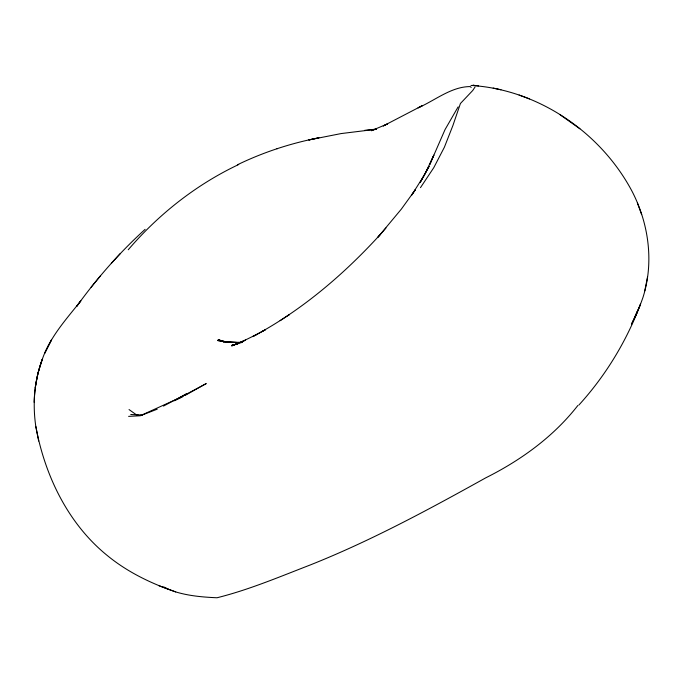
<?xml version="1.0" encoding="UTF-8"?>
<svg xmlns="http://www.w3.org/2000/svg" width="683" height="683" viewBox="0 0 683 683"><rect width="100%" height="100%" fill="white"/><g stroke="black" fill="none" stroke-linecap="round" stroke-linejoin="round"><path stroke-width="1.02" d="M577.869 405.471C553.554 436.668 520.958 460.205 485.801 477.81C428.565 509.629 370.818 540.885 309.869 565.114C279.279 576.93 248.894 589.839 217.006 597.762C203.107 597.155 189.089 595.96 175.71 591.913C151.25 583.547 127.525 572.106 107.436 555.646C68.069 523.852 44.796 475.445 35.806 426.363C32.477 403.909 34.329 380.662 42.278 359.335C50.081 336.839 66.345 319.149 80.842 300.836L76.539 306.59C96.696 278.596 119.568 252.522 145.12 229.334M34.15 402.321C34.509 387.654 37.3 373.14 42.278 359.335L37.932 373.285L35.183 387.679M578.868 405.07C607.213 373.942 628.949 337.163 642.951 297.489C654.075 262.596 648.893 224.144 632.338 191.846C601.219 132.604 538.195 89.456 470.98 85.435M644.786 290.804L647.518 276.991M633.209 320.566L631.468 324.323L637.563 311.192L634.08 318.696M475.095 86.929L472.773 90.446L460.427 103.5L452.897 125.552L444.377 147.246L433.773 167.677L420.472 187.654M458.131 106.881L445.043 129.582L429.761 164.543L433.859 155.109L425.176 173.491L420.079 182.651L429.163 166.208L423.784 175.949L411.738 195.022L415.392 189.669L401.331 209.135L377.981 237.155L385.972 228.002M91.112 287.227L100.384 275.949M128.233 249.765C158.669 214.197 196.337 184.521 238.734 164.501M120.268 253.581L111.32 263.314M380.551 234.209C343.677 274.677 301.254 310.833 252.736 336.591L265.388 329.752L261.717 331.707M287.637 315.751L289.404 314.556L280.107 320.668M178.494 398.531L186.707 393.732L163.493 406.078M185.486 395.175L206.257 383.564L179.834 397.737L141.705 415.085L130.743 414.479M256.868 334.363L240.373 342.456L245.547 340.108L231.674 345.931L237.838 343.626L231.861 345.367L238.358 343.592M174.498 400.767L182.779 396.695M237.394 164.799C263.237 152.266 290.77 143.251 318.961 137.778L308.793 139.964L341.141 133.569L376.521 129.215M157.227 409.185L140.271 415.768L128.617 416.365M374.745 129.522L371.279 130.718L387.543 123.913L383.257 125.962L422.162 105.72L418.039 107.854C434.977 100.529 451.292 86.562 470.297 86.587L471.185 87.441M276.965 148.766L277.452 148.621M231.861 345.367L242.277 342.345M376.188 129.138L364.705 130.325M241.953 342.311L229.257 342.285L236.668 342.465L222.188 341.261L230.205 342.465L217.715 340.535L225.953 341.833L218.031 340.066L224.733 341.927M478.595 85.896L472.875 85.238L474.25 85.401M138.12 414.888L136.156 414.624L129.044 409.569M140.092 415.144L142.055 415.409M500.98 89.755L493.194 88.073M223.341 341.526L220.498 340.51L223.392 341.731M158.84 585.664L175.71 591.913M519.097 95.031L529.521 98.907M223.725 341.833L218.278 339.485L223.964 341.987M163.749 586.919L168.018 589.045M560.137 114.795L579.876 128.788M641.661 214.633L637.384 202.971M35.806 426.363L38.666 441.03M640.492 304.276L634.746 317.586L640.492 304.276M48.322 346.025L44.685 353.273L51.515 339.818L48.322 346.025"/></g></svg>
